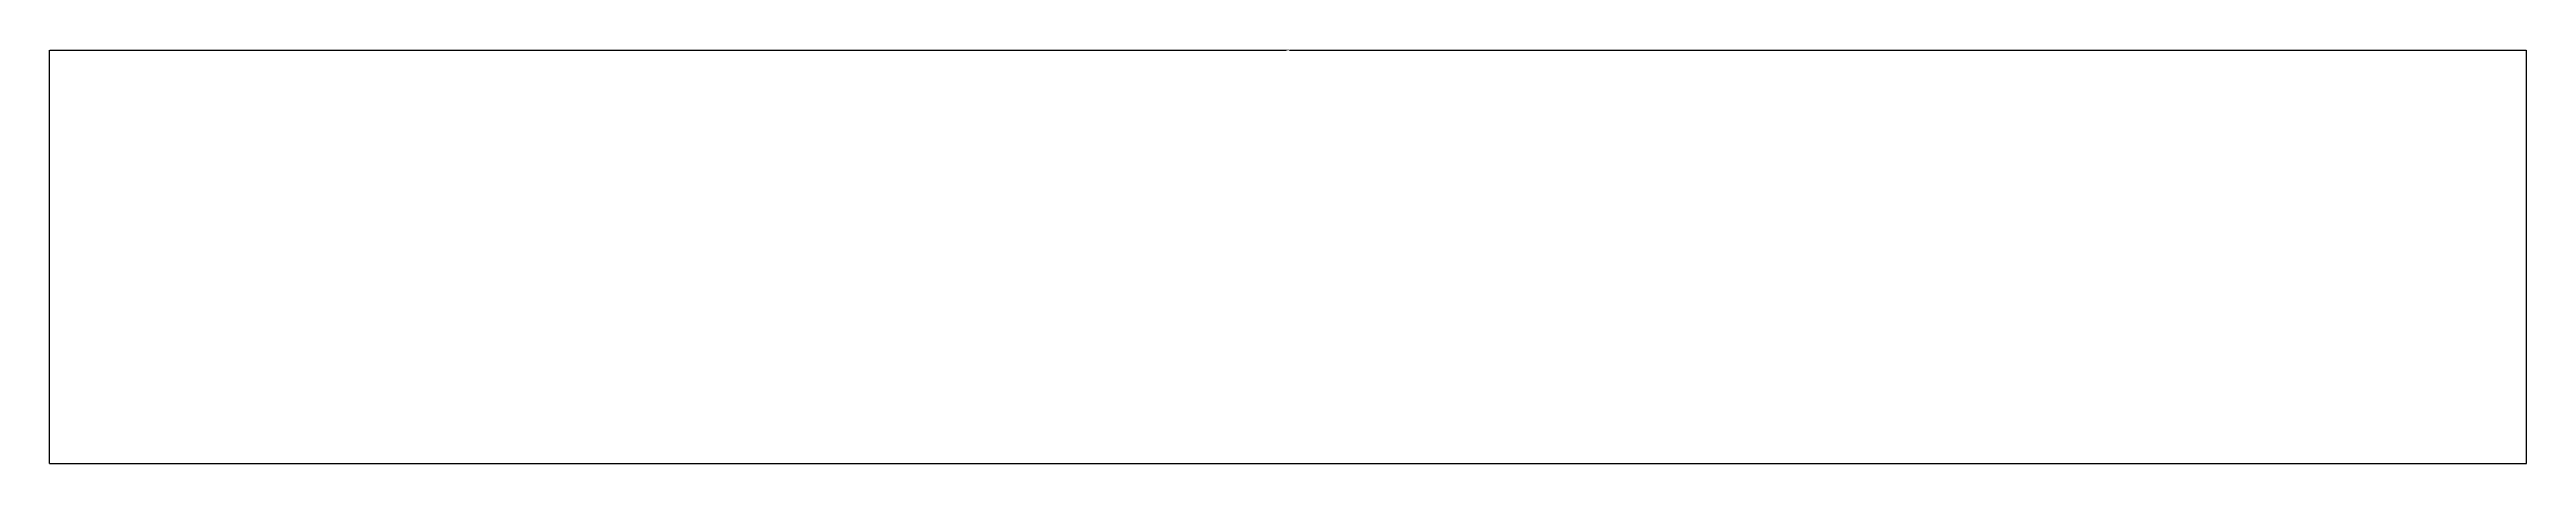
# Model space of a CAD drawing. Header units: millimetres. Extents: x 0 to 3000, y 0 to 501.
import ezdxf

# ---------------------------------------------------------------- set-up
doc = ezdxf.new("R2010")
doc.units = ezdxf.units.MM
doc.dimstyles.get("Standard").update_dxf_attribs({"dimtxt": 2.5, "dimasz": 2.5, "dimexe": 1.25, "dimexo": 0.625, "dimtad": 1, "dimcen": 2.5, "dimazin": 3, "dimtfac": 1, "dimtmove": 0, "dimatfit": 3})

# ---------------------------------------------------------------- blocks, each defined once
blk = doc.blocks.new('_CLOSEDFILLED')
at = {"color": 0, "linetype": 'BYBLOCK'}
blk.add_solid([(-1, 0), (0, 0), (-1, 0)], dxfattribs=at)
blk = doc.blocks.new('*D1')
for p, q in [((0, 0), (0, 500)), ((0.25, 500), (1498, 500)), ((1502, 500), (2999.75, 500)), ((3000, 0), (3000, 500))]:
    blk.add_line(p, q)
at = {"layer": 'Defpoints'}
for p in [(0, 500), (0, 0), (3000, 0)]:
    blk.add_point(p, dxfattribs=at)
at = {"xscale": 0.25, "yscale": 0.25, "rotation": 180}
blk.add_blockref('_CLOSEDFILLED', (0, 500), dxfattribs=at)
at = {"xscale": 0.25, "yscale": 0.25}
blk.add_blockref('_CLOSEDFILLED', (3000, 500), dxfattribs=at)
at = {"insert": (1500, 500), "char_height": 1, "attachment_point": 5}
blk.add_mtext('3000', dxfattribs=at)

msp = doc.modelspace()

# ---------------------------------------------------------------- linework, layer by layer
msp.add_line((0, 0), (3000, 0))

# ---------------------------------------------------------------- dimensions: what is measured, and where the dimension line sits
dim = msp.add_linear_dim(base=(0, 500), p1=(0, 0), p2=(3000, 0), dimstyle='Standard')
dim.commit()
dim.dimension.update_dxf_attribs({"geometry": '*D1', "text_midpoint": (1500, 500)})

doc.saveas('drawing.dxf')
